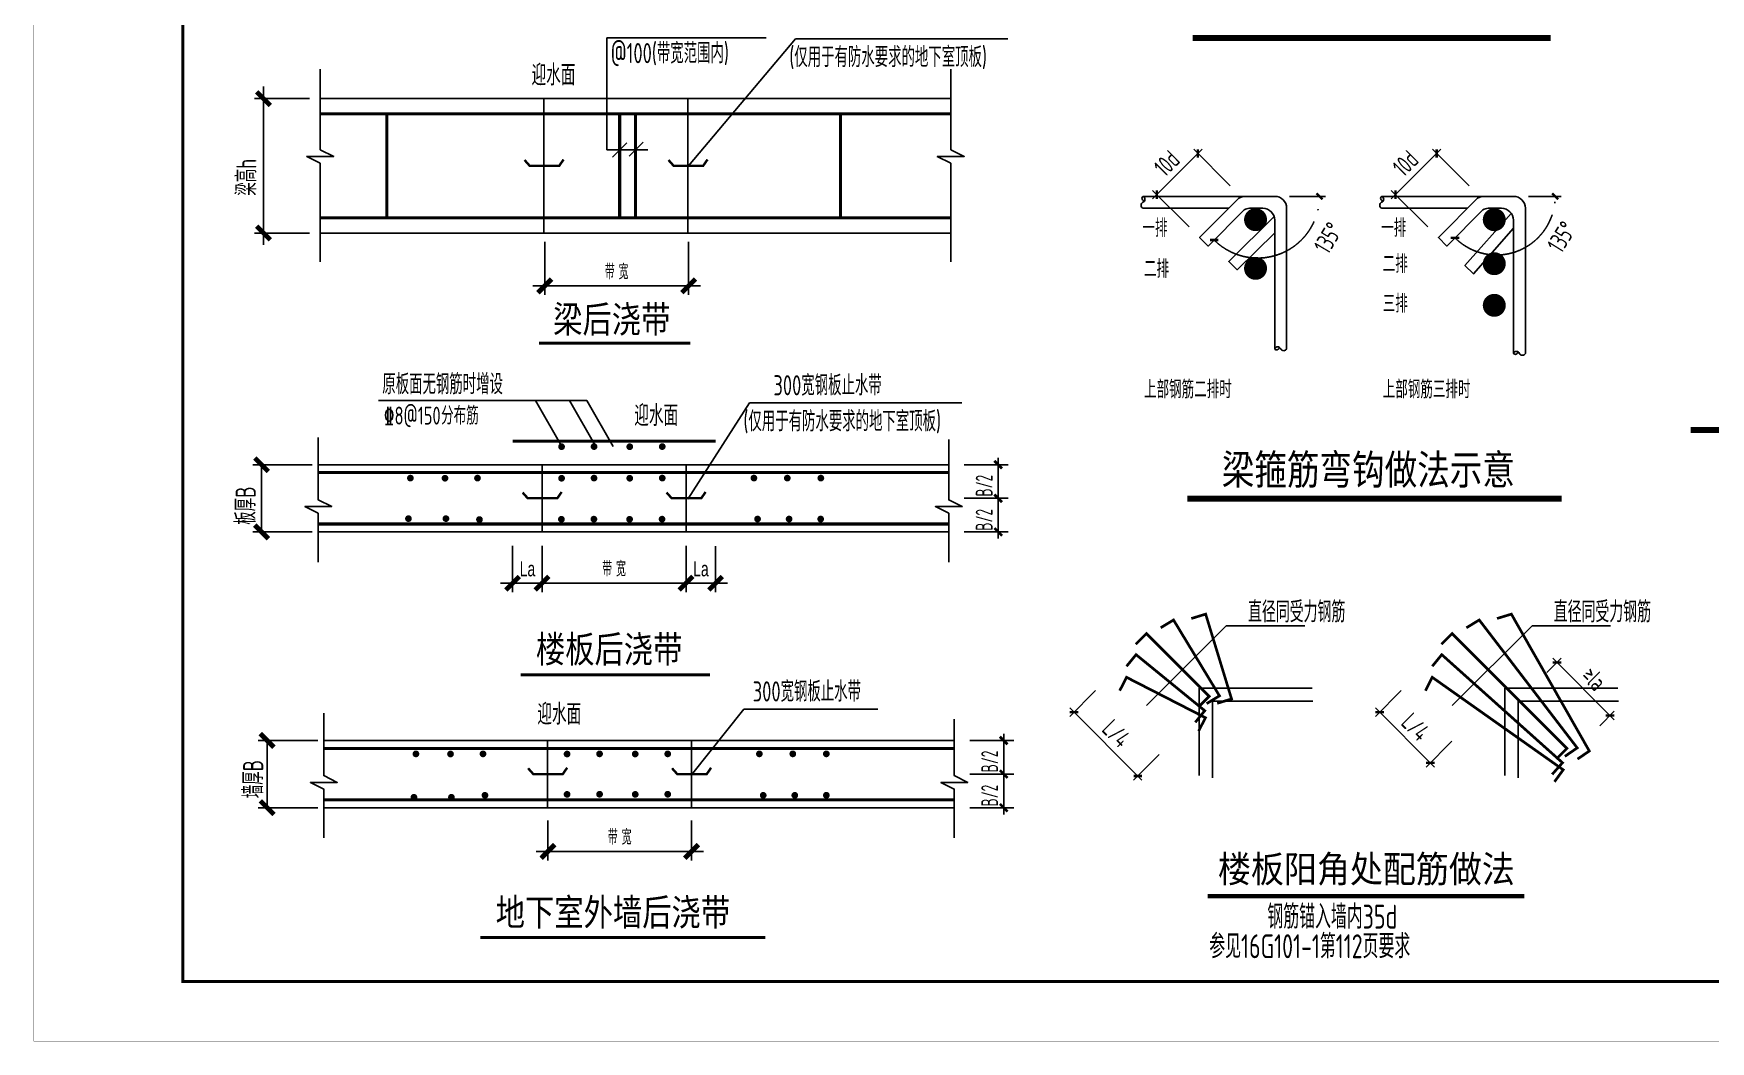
# Model space of a CAD drawing. Extents: x -67167 to 417929, y -86205 to 407116.
# Drawn here: x 333824 to 361908, y 273280 to 290151 of the extents above; entities that cross this region are included whole.
import ezdxf

# ---------------------------------------------------------------- set-up
doc = ezdxf.new("R2010")
doc.units = 0
doc.header["$LTSCALE"] = 1000
for name, pattern in [('CONTINOUS', [0]), ('DASHED', [0.75, 0.5, -0.25]), ('DOTE', [2.42, 2, -0.2, 0.02, -0.2])]:
    doc.linetypes.add(name, pattern=pattern)
doc.layers.get('Defpoints').update_dxf_attribs({"color": 165})
for name, color, linetype in [('AXIS', 3, 'DOTE'), ('COL', 6, 'Continuous'), ('DIM_SYMB', 3, 'Continuous'), ('GJ', 2, 'Continuous'), ('H', 7, 'Continuous'), ('HZ', 2, 'Continuous'), ('REIN', 1, 'Continuous'), ('S-ANNO-DIMS', 3, 'Continuous'), ('s-rein', 1, 'Continuous'), ('SHEET_LINE', 6, 'Continuous'), ('剪力墙', 4, 'Continuous'), ('字', 3, 'Continuous'), ('文字', 7, 'Continuous'), ('梁标注', 211, 'CONTINOUS'), ('线', 7, 'Continuous'), ('钢筋', 1, 'Continuous')]:
    doc.layers.add(name, color=color, linetype=linetype)
doc.styles.add('-黑体', font='simhei.ttf')
doc.styles.add('2', font='STXIHEI.TTF')
doc.styles.add('HT', font='simhei.ttf', dxfattribs={"height": 5})
doc.styles.add('HZ', font='ros.shx', dxfattribs={"width": 0.7, "bigfont": 'jd.shx'})
doc.styles.add('HZJD', font='tssdeng1.shx', dxfattribs={"width": 0.7, "bigfont": 'tssdchn.shx'})
doc.styles.add('TSSD_Dimension', font='Tssdeng.shx', dxfattribs={"width": 0.7, "bigfont": 'hztxt.shx'})
doc.styles.add('X', font='tssdeng.shx', dxfattribs={"width": 0.7, "bigfont": 'tssdchn.shx'})
doc.styles.add('图纸名称', font='tssdeng.shx', dxfattribs={"width": 0.7, "height": 0.5, "bigfont": 'hztxt.shx'})
doc.dimstyles.new('DIM', dxfattribs={"dimscale": 10, "dimtxt": 25, "dimasz": 2, "dimexe": 15, "dimexo": 0, "dimgap": 0, "dimtad": 0, "dimdec": 0, "dimzin": 0, "dimdsep": 46, "dimtxsty": 'HZ', "dimblk1": 'DMTK2', "dimblk2": 'DMTK2', "dimsah": 1, "dimcen": 1, "dimdle": 150, "dimclrd": 256, "dimclre": 256, "dimclrt": 256, "dimadec": 0, "dimazin": 0, "dimtfac": 0.4, "dimtdec": 0, "dimtix": 1, "dimtmove": 2, "dimatfit": 3, "dimldrblk": 'DMTK2', "dimfxl": 15, "dimtvp": 0.8, "dimtolj": 1, "dimtzin": 0, "dimarcsym": 0})
doc.dimstyles.new('dim250', dxfattribs={"dimtxt": 300, "dimasz": 2, "dimexe": 150, "dimexo": 100, "dimgap": 100, "dimtad": 1, "dimdec": 0, "dimzin": 0, "dimdsep": 46, "dimtxsty": 'X', "dimblk1": 'DMTK1', "dimblk2": 'DMTK1', "dimsah": 1, "dimcen": 2.5, "dimclrd": 256, "dimclre": 256, "dimclrt": 256, "dimadec": 0, "dimazin": 0, "dimtfac": 1, "dimtdec": 0, "dimtix": 1, "dimtmove": 2, "dimatfit": 3, "dimldrblk": 'DMTK1', "dimfxl": 1, "dimtolj": 1, "dimtzin": 0, "dimlwd": 25, "dimlwe": 25, "dimarcsym": 0})
doc.dimstyles.new('TSSD_100_100', dxfattribs={"dimtxt": 300, "dimasz": 100, "dimexe": 100, "dimexo": 250, "dimgap": 100, "dimtad": 1, "dimdec": 0, "dimzin": 0, "dimdsep": 46, "dimtxsty": 'TSSD_Dimension', "dimblk": 'ARCHTICK', "dimblk1": 'ARCHTICK', "dimblk2": 'ARCHTICK', "dimcen": 0, "dimdle": 100, "dimclrt": 7, "dimadec": 0, "dimazin": 0, "dimtfac": 1, "dimtdec": 0, "dimtix": 1, "dimtmove": 2, "dimatfit": 3, "dimfxl": 1, "dimtolj": 1, "dimtzin": 0, "dimarcsym": 0})

# ---------------------------------------------------------------- blocks, each defined once
blk = doc.blocks.new('_ArchTick')
at = {"color": 0, "linetype": 'ByBlock', "const_width": 0.4}
blk.add_lwpolyline([(-0.5, -0.5), (0.5, 0.5)], dxfattribs=at)
blk = doc.blocks.new('*D521')
at = {"layer": 'AXIS', "color": 0, "lineweight": -2, "transparency": 16777216}
blk.add_line((358858, 287426), (359406, 287426), dxfattribs=at)
blk.add_arc((358324, 287426), 982, 225, 0, dxfattribs=at)
at = {"layer": 'Defpoints', "color": 0, "transparency": 16777216}
for p in [(356402, 287426), (358608, 287426), (358124, 287226), (357492, 286595), (358324, 286444)]:
    blk.add_point(p, dxfattribs=at)
at = {"layer": 'AXIS', "color": 0, "lineweight": -2, "transparency": 16777216, "xscale": 100, "yscale": 100, "zscale": 100}
for p, rotation in [((359306, 287426), 90.00000067664553), ((357630, 286732), 135.0000006766693)]:
    blk.add_blockref('_ArchTick', p, dxfattribs=dict(at, rotation=rotation))
at = {"layer": 'AXIS', "color": 7, "transparency": 16777216, "insert": (359416, 286746), "char_height": 300, "attachment_point": 5, "rotation": 58.1169, "style": 'TSSD_Dimension'}
blk.add_mtext('\\A1;135°', dxfattribs=at)
blk = doc.blocks.new('*D522')
at = {"layer": 'AXIS', "color": 0, "lineweight": -2, "transparency": 16777216}
blk.add_line((354860, 287426), (355459, 287426), dxfattribs=at)
blk.add_arc((354326, 287426), 1033, 225, 0, dxfattribs=at)
at = {"layer": 'Defpoints', "color": 0, "transparency": 16777216}
for p in [(352404, 287426), (354610, 287426), (354126, 287226), (353495, 286595), (354326, 286393)]:
    blk.add_point(p, dxfattribs=at)
at = {"layer": 'AXIS', "color": 0, "lineweight": -2, "transparency": 16777216, "xscale": 100, "yscale": 100, "zscale": 100}
for p, rotation in [((355359, 287426), 90.00000067664747), ((353595, 286695), 135.0000006766439)]:
    blk.add_blockref('_ArchTick', p, dxfattribs=dict(at, rotation=rotation))
at = {"layer": 'AXIS', "color": 7, "transparency": 16777216, "insert": (355506, 286730), "char_height": 300, "attachment_point": 5, "rotation": 59.4701, "style": 'TSSD_Dimension'}
blk.add_mtext('\\A1;135°', dxfattribs=at)
blk = doc.blocks.new('*D523')
at = {"layer": 'AXIS', "color": 0, "lineweight": -2, "transparency": 16777216}
for p, q in [((352564, 287384), (353395, 288215)), ((353866, 287603), (353254, 288215)), ((353176, 286913), (352564, 287525))]:
    blk.add_line(p, q, dxfattribs=at)
at = {"layer": 'Defpoints', "color": 0, "transparency": 16777216}
for p in [(353324, 288145), (354043, 287426), (353353, 286736)]:
    blk.add_point(p, dxfattribs=at)
at = {"layer": 'AXIS', "color": 0, "lineweight": -2, "transparency": 16777216, "xscale": 100, "yscale": 100, "zscale": 100}
for p, rotation in [((353324, 288145), 45.00000067664747), ((352634, 287455), 225.0000006766475)]:
    blk.add_blockref('_ArchTick', p, dxfattribs=dict(at, rotation=rotation))
at = {"layer": 'AXIS', "color": 7, "transparency": 16777216, "insert": (352803, 287976), "char_height": 300, "attachment_point": 5, "rotation": 45, "style": 'TSSD_Dimension'}
blk.add_mtext('\\A1;10d', dxfattribs=at)
blk = doc.blocks.new('*D524')
at = {"layer": 'AXIS', "color": 0, "lineweight": -2, "transparency": 16777216}
for p, q in [((356561, 287384), (357393, 288215)), ((357864, 287603), (357251, 288215)), ((357174, 286913), (356561, 287525))]:
    blk.add_line(p, q, dxfattribs=at)
at = {"layer": 'Defpoints', "color": 0, "transparency": 16777216}
for p in [(357322, 288145), (358041, 287426), (357351, 286736)]:
    blk.add_point(p, dxfattribs=at)
at = {"layer": 'AXIS', "color": 0, "lineweight": -2, "transparency": 16777216, "xscale": 100, "yscale": 100, "zscale": 100}
for p, rotation in [((357322, 288145), 45.00000067664747), ((356632, 287455), 225.0000006766475)]:
    blk.add_blockref('_ArchTick', p, dxfattribs=dict(at, rotation=rotation))
at = {"layer": 'AXIS', "color": 7, "transparency": 16777216, "insert": (356800, 287976), "char_height": 300, "attachment_point": 5, "rotation": 45, "style": 'TSSD_Dimension'}
blk.add_mtext('\\A1;10d', dxfattribs=at)
blk = doc.blocks.new('*D543')
at = {"layer": 'Defpoints', "color": 0, "transparency": 16777216}
for p in [(351786, 279329), (352854, 278261), (352316, 277724)]:
    blk.add_point(p, dxfattribs=at)
at = {"layer": 'S-ANNO-DIMS', "color": 0, "lineweight": -2, "transparency": 16777216}
for p, q in [((351609, 279152), (351178, 278721)), ((351178, 278862), (352387, 277653)), ((352677, 278084), (352246, 277653))]:
    blk.add_line(p, q, dxfattribs=at)
at = {"layer": 'S-ANNO-DIMS', "color": 0, "lineweight": -2, "transparency": 16777216, "xscale": 100, "yscale": 100, "zscale": 100}
for p, rotation in [((351249, 278792), 135.0000006766818), ((352316, 277724), 315.0000006766818)]:
    blk.add_blockref('_ArchTick', p, dxfattribs=dict(at, rotation=rotation))
at = {"layer": 'S-ANNO-DIMS', "color": 7, "transparency": 16777216, "insert": (351959, 278435), "char_height": 300, "attachment_point": 5, "rotation": 315, "style": 'TSSD_Dimension'}
blk.add_mtext('\\A1;L/4', dxfattribs=at)
blk = doc.blocks.new('*D544')
at = {"layer": 'Defpoints', "color": 0, "transparency": 16777216}
for p in [(356905, 279329), (357753, 278481), (357216, 277944)]:
    blk.add_point(p, dxfattribs=at)
at = {"layer": 'S-ANNO-DIMS', "color": 0, "lineweight": -2, "transparency": 16777216}
for p, q in [((356729, 279152), (356298, 278721)), ((356298, 278862), (357287, 277873)), ((357576, 278304), (357145, 277873))]:
    blk.add_line(p, q, dxfattribs=at)
at = {"layer": 'S-ANNO-DIMS', "color": 0, "lineweight": -2, "transparency": 16777216, "xscale": 100, "yscale": 100, "zscale": 100}
for p, rotation in [((356368, 278792), 135.0000006766836), ((357216, 277944), 315.0000006766836)]:
    blk.add_blockref('_ArchTick', p, dxfattribs=dict(at, rotation=rotation))
at = {"layer": 'S-ANNO-DIMS', "color": 7, "transparency": 16777216, "insert": (356969, 278545), "char_height": 300, "attachment_point": 5, "rotation": 315, "style": 'TSSD_Dimension'}
blk.add_mtext('\\A1;L/4', dxfattribs=at)
blk = doc.blocks.new('*D546')
at = {"layer": 'AXIS', "color": 0, "lineweight": -2, "transparency": 16777216}
for p, q in [((359167, 279455), (359407, 279695)), ((360297, 278664), (359266, 279695)), ((360057, 278565), (360297, 278806))]:
    blk.add_line(p, q, dxfattribs=at)
at = {"layer": 'Defpoints', "color": 0, "transparency": 16777216}
for p in [(359337, 279624), (358990, 279278), (359880, 278389)]:
    blk.add_point(p, dxfattribs=at)
at = {"layer": 'AXIS', "color": 0, "lineweight": -2, "transparency": 16777216, "xscale": 100, "yscale": 100, "zscale": 100}
for p, rotation in [((359337, 279624), 135.0000006779937), ((360226, 278735), 315.0000006779937)]:
    blk.add_blockref('_ArchTick', p, dxfattribs=dict(at, rotation=rotation))
at = {"layer": 'AXIS', "color": 7, "transparency": 16777216, "insert": (359958, 279357), "char_height": 300, "attachment_point": 5, "rotation": 315, "style": 'TSSD_Dimension'}
blk.add_mtext('\\A1;≥la', dxfattribs=at)
blk = doc.blocks.new('DMTK2')
blk.add_line((-10, 0), (10, 0))
at = {"const_width": 4}
blk.add_lwpolyline([(-5.7, -5.7), (5.7, 5.7)], dxfattribs=at)
blk = doc.blocks.new('*D529')
at = {"layer": 'Defpoints', "color": 0, "transparency": 16777216}
for p in [(337676, 289062), (338448, 289062), (338448, 286812)]:
    blk.add_point(p, dxfattribs=at)
at = {"layer": '文字', "lineweight": -2, "transparency": 16777216}
for p, q in [((338448, 289062), (337526, 289062)), ((337676, 286832), (337676, 289042)), ((338448, 286812), (337526, 286812))]:
    blk.add_line(p, q, dxfattribs=at)
at = {"layer": '文字', "lineweight": -2, "transparency": 16777216, "xscale": 20, "yscale": 20, "zscale": 20}
for p, rotation in [((337676, 289062), 90), ((337676, 286812), 270)]:
    blk.add_blockref('DMTK2', p, dxfattribs=dict(at, rotation=rotation))
blk = doc.blocks.new('*D530')
at = {"layer": 'Defpoints', "color": 0, "transparency": 16777216}
for p in [(342385, 286484), (344795, 286549), (344795, 285927)]:
    blk.add_point(p, dxfattribs=at)
at = {"layer": '文字', "lineweight": -2, "transparency": 16777216}
for p, q in [((342385, 286484), (342385, 285777)), ((344795, 286549), (344795, 285777)), ((342405, 285927), (344775, 285927))]:
    blk.add_line(p, q, dxfattribs=at)
at = {"layer": '文字', "lineweight": -2, "transparency": 16777216, "xscale": 20, "yscale": 20, "zscale": 20, "rotation": 180}
blk.add_blockref('DMTK2', (342385, 285927), dxfattribs=at)
at = {"layer": '文字', "lineweight": -2, "transparency": 16777216, "xscale": 20, "yscale": 20, "zscale": 20}
blk.add_blockref('DMTK2', (344795, 285927), dxfattribs=at)
at = {"layer": '文字', "transparency": 16777216, "insert": (343590, 286162), "char_height": 250, "attachment_point": 5, "style": 'HZ'}
blk.add_mtext('\\A1;带 宽', dxfattribs=at)
blk = doc.blocks.new('DMTK1')
at = {"const_width": 40}
blk.add_lwpolyline([(-57, -57), (57, 57)], dxfattribs=at)
blk = doc.blocks.new('*D531')
at = {"layer": 'Defpoints', "color": 0, "transparency": 16777216}
for p in [(337644, 282934), (338593, 282934), (338593, 281809)]:
    blk.add_point(p, dxfattribs=at)
at = {"layer": '文字', "lineweight": 25, "transparency": 16777216}
for p, q in [((338493, 282934), (337494, 282934)), ((337644, 281811), (337644, 282932)), ((338493, 281809), (337494, 281809))]:
    blk.add_line(p, q, dxfattribs=at)
at = {"layer": '文字', "lineweight": 25, "transparency": 16777216, "xscale": 2, "yscale": 2, "zscale": 2}
for p, rotation in [((337644, 282934), 90), ((337644, 281809), 270)]:
    blk.add_blockref('DMTK1', p, dxfattribs=dict(at, rotation=rotation))
blk = doc.blocks.new('*D532')
at = {"layer": 'Defpoints', "color": 0, "transparency": 16777216}
for p in [(337736, 278318), (338686, 278318), (338686, 277193)]:
    blk.add_point(p, dxfattribs=at)
at = {"layer": '文字', "lineweight": 25, "transparency": 16777216}
for p, q in [((338586, 278318), (337586, 278318)), ((337736, 277195), (337736, 278316)), ((338586, 277193), (337586, 277193))]:
    blk.add_line(p, q, dxfattribs=at)
at = {"layer": '文字', "lineweight": 25, "transparency": 16777216, "xscale": 2, "yscale": 2, "zscale": 2}
for p, rotation in [((337736, 278318), 90), ((337736, 277193), 270)]:
    blk.add_blockref('DMTK1', p, dxfattribs=dict(at, rotation=rotation))
blk = doc.blocks.new('*D533')
at = {"layer": 'Defpoints', "color": 0, "transparency": 16777216}
for p in [(342341, 281574), (344751, 281567), (344751, 280951)]:
    blk.add_point(p, dxfattribs=at)
at = {"layer": '文字', "lineweight": -2, "transparency": 16777216}
for p, q in [((342341, 281574), (342341, 280801)), ((344751, 281567), (344751, 280801)), ((342361, 280951), (344731, 280951))]:
    blk.add_line(p, q, dxfattribs=at)
at = {"layer": '文字', "lineweight": -2, "transparency": 16777216, "xscale": 20, "yscale": 20, "zscale": 20, "rotation": 180}
blk.add_blockref('DMTK2', (342341, 280951), dxfattribs=at)
at = {"layer": '文字', "lineweight": -2, "transparency": 16777216, "xscale": 20, "yscale": 20, "zscale": 20}
blk.add_blockref('DMTK2', (344751, 280951), dxfattribs=at)
at = {"layer": '文字', "transparency": 16777216, "insert": (343546, 281189), "char_height": 250, "attachment_point": 5, "style": 'HZ'}
blk.add_mtext('\\A1;带 宽', dxfattribs=at)
blk = doc.blocks.new('*D534')
at = {"layer": 'Defpoints', "color": 0, "transparency": 16777216}
for p in [(342439, 276976), (344844, 276976), (344844, 276461)]:
    blk.add_point(p, dxfattribs=at)
at = {"layer": '文字', "lineweight": -2, "transparency": 16777216}
for p, q in [((342439, 276976), (342439, 276311)), ((344844, 276976), (344844, 276311)), ((342459, 276461), (344824, 276461))]:
    blk.add_line(p, q, dxfattribs=at)
at = {"layer": '文字', "lineweight": -2, "transparency": 16777216, "xscale": 20, "yscale": 20, "zscale": 20, "rotation": 180}
blk.add_blockref('DMTK2', (342439, 276461), dxfattribs=at)
at = {"layer": '文字', "lineweight": -2, "transparency": 16777216, "xscale": 20, "yscale": 20, "zscale": 20}
blk.add_blockref('DMTK2', (344844, 276461), dxfattribs=at)
at = {"layer": '文字', "transparency": 16777216, "insert": (343641, 276699), "char_height": 250, "attachment_point": 5, "style": 'HZ'}
blk.add_mtext('\\A1;带 宽', dxfattribs=at)
blk = doc.blocks.new('*D535')
at = {"layer": 'Defpoints', "color": 0, "transparency": 16777216}
for p in [(341846, 281574), (342341, 281573), (342341, 280951)]:
    blk.add_point(p, dxfattribs=at)
at = {"layer": '文字', "lineweight": -2, "transparency": 16777216}
for p, q in [((341846, 281574), (341846, 280801)), ((342341, 281573), (342341, 280801)), ((341866, 280951), (342321, 280951))]:
    blk.add_line(p, q, dxfattribs=at)
at = {"layer": '文字', "lineweight": -2, "transparency": 16777216, "xscale": 20, "yscale": 20, "zscale": 20, "rotation": 180}
blk.add_blockref('DMTK2', (341846, 280951), dxfattribs=at)
at = {"layer": '文字', "lineweight": -2, "transparency": 16777216, "xscale": 20, "yscale": 20, "zscale": 20}
blk.add_blockref('DMTK2', (342341, 280951), dxfattribs=at)
at = {"layer": '文字', "transparency": 16777216, "insert": (342096, 281189), "char_height": 250, "attachment_point": 5, "style": 'HZ'}
blk.add_mtext('\\A1;La', dxfattribs=at)
blk = doc.blocks.new('*D536')
at = {"layer": 'Defpoints', "color": 0, "transparency": 16777216}
for p in [(344751, 281574), (345246, 281573), (345246, 280951)]:
    blk.add_point(p, dxfattribs=at)
at = {"layer": '文字', "lineweight": -2, "transparency": 16777216}
for p, q in [((344751, 281574), (344751, 280801)), ((345246, 281573), (345246, 280801)), ((344771, 280951), (345226, 280951))]:
    blk.add_line(p, q, dxfattribs=at)
at = {"layer": '文字', "lineweight": -2, "transparency": 16777216, "xscale": 20, "yscale": 20, "zscale": 20, "rotation": 180}
blk.add_blockref('DMTK2', (344751, 280951), dxfattribs=at)
at = {"layer": '文字', "lineweight": -2, "transparency": 16777216, "xscale": 20, "yscale": 20, "zscale": 20}
blk.add_blockref('DMTK2', (345246, 280951), dxfattribs=at)
at = {"layer": '文字', "transparency": 16777216, "insert": (345001, 281189), "char_height": 250, "attachment_point": 5, "style": 'HZ'}
blk.add_mtext('\\A1;La', dxfattribs=at)

msp = doc.modelspace()

# ---------------------------------------------------------------- linework, layer by layer
for p, q in [((343423.622, 290080.569), (343423.622, 288202.581)), ((346091.188, 290080.569), (343423.622, 290080.569)), ((344791.298, 287937.009), (346585.846, 290064.591)), ((346585.846, 290064.591), (350141.206, 290064.591)), ((342372.727, 289062.008), (342372.727, 286812.008)), ((344783.507, 289062.009), (344783.507, 286812.009)), ((343423.622, 288202.581), (344111.137, 288202.581)), ((343758.766, 288321.541), (343520.685, 288083.62)), ((344034.994, 288334.759), (343796.913, 288096.838)), ((344779.578, 282358.689), (345817.125, 283968.126)), ((345817.125, 283968.126), (349372.485, 283968.126)), ((342340.552, 282934.246), (342340.553, 281809.246)), ((344751.332, 282934.246), (344751.332, 281809.246)), ((344843.509, 277742.791), (345717.617, 278843.395)), ((345717.617, 278843.395), (347966.258, 278843.395)), ((342432.729, 278318.349), (342432.729, 277193.349)), ((344843.509, 278318.349), (344843.509, 277193.349))]:
    msp.add_line(p, q)
at = {"color": 0, "linetype": 'ByBlock'}
for p, q in [((342384.634, 286663.208), (342384.634, 285804.864)), ((344795.414, 286661.941), (344795.414, 285804.864))]:
    msp.add_line(p, q, dxfattribs=at)
at = {"const_width": 56.25}
for points in [[(342638.953, 283235.17, 1), (342695.203, 283235.17, 1)], [(343183.055, 283237.471, 1), (343239.305, 283237.471, 1)], [(343780.683, 283235.17, 1), (343836.933, 283235.17, 1)], [(344324.785, 283237.471, 1), (344381.035, 283237.471, 1)], [(340107.515, 282709.789, 1), (340163.765, 282709.789, 1)], [(340686.965, 282707.488, 1), (340743.215, 282707.488, 1)], [(341231.067, 282709.789, 1), (341287.317, 282709.789, 1)], [(342638.953, 282707.488, 1), (342695.203, 282707.488, 1)], [(343183.055, 282709.789, 1), (343239.305, 282709.789, 1)], [(343780.683, 282707.488, 1), (343836.933, 282707.488, 1)], [(344324.785, 282709.789, 1), (344381.035, 282709.789, 1)], [(345859.762, 282709.789, 1), (345916.012, 282709.789, 1)], [(346419.235, 282709.789, 1), (346475.485, 282709.789, 1)], [(346981.011, 282709.789, 1), (347037.261, 282709.789, 1)], [(340074.469, 282031.505, 1), (340130.719, 282031.505, 1)], [(340702.337, 282031.505, 1), (340758.587, 282031.505, 1)], [(341264.113, 282016.299, 1), (341320.363, 282016.299, 1)], [(342636.144, 282020.615, 1), (342692.394, 282020.615, 1)], [(343180.246, 282022.916, 1), (343236.496, 282022.916, 1)], [(343777.874, 282020.615, 1), (343834.124, 282020.615, 1)], [(344321.976, 282022.916, 1), (344378.226, 282022.916, 1)], [(345920.761, 282024.661, 1), (345977.011, 282024.661, 1)], [(346449.491, 282024.661, 1), (346505.741, 282024.661, 1)], [(346978.222, 282024.661, 1), (347034.472, 282024.661, 1)], [(340199.692, 278093.892, 1), (340255.942, 278093.892, 1)], [(340779.142, 278091.591, 1), (340835.392, 278091.591, 1)], [(341323.244, 278093.892, 1), (341379.494, 278093.892, 1)], [(342731.13, 278091.591, 1), (342787.38, 278091.591, 1)], [(343275.232, 278093.892, 1), (343331.482, 278093.892, 1)], [(343872.86, 278091.591, 1), (343929.11, 278091.591, 1)], [(344416.962, 278093.892, 1), (344473.212, 278093.892, 1)], [(345951.938, 278093.892, 1), (346008.188, 278093.892, 1)], [(346511.412, 278093.892, 1), (346567.662, 278093.892, 1)], [(347073.188, 278093.892, 1), (347129.438, 278093.892, 1)], [(342731.13, 277415.949, 1), (342787.38, 277415.949, 1)], [(343275.232, 277418.25, 1), (343331.482, 277418.25, 1)], [(343872.86, 277415.949, 1), (343929.11, 277415.949, 1)], [(344416.962, 277418.25, 1), (344473.212, 277418.25, 1)], [(340166.646, 277367.378, 1), (340222.896, 277367.378, 1)], [(340794.513, 277367.378, 1), (340850.763, 277367.378, 1)], [(341356.29, 277400.401, 1), (341412.54, 277400.401, 1)], [(346015.727, 277400.401, 1), (346071.977, 277400.401, 1)], [(346544.458, 277400.401, 1), (346600.708, 277400.401, 1)], [(347073.188, 277400.401, 1), (347129.438, 277400.401, 1)]]:
    msp.add_lwpolyline(points, format="xyb", close=True, dxfattribs=at)
at = {"layer": 'COL'}
for p, q in [((338593.361, 282934.246), (349152.407, 282934.246)), ((338593.361, 281809.246), (349152.407, 281809.246))]:
    msp.add_line(p, q, dxfattribs=at)
at = {"layer": 'DIM_SYMB', "const_width": 70}
msp.add_lwpolyline([(353489.805, 275712.543), (358788.155, 275712.543)], dxfattribs=at)
at = {"layer": 'GJ', "const_width": 50.625}
for points in [[(338625.536, 288807.398), (349184.582, 288807.398)], [(339743.05, 288807.398), (339743.05, 287066.19)], [(343640.001, 288807.398), (343640.001, 287066.19)], [(343903.002, 288807.398), (343903.002, 287066.19)], [(347336.876, 288807.398), (347336.876, 287066.19)], [(338625.536, 287066.19), (349184.582, 287066.19)], [(341846.227, 283329.064), (345245.657, 283329.064)], [(338593.361, 282801.382), (349152.407, 282801.382)], [(338593.361, 281941.681), (349152.407, 281941.681)], [(338685.538, 278185.485), (349244.583, 278185.485)], [(338685.538, 277325.783), (349244.583, 277325.783)]]:
    msp.add_lwpolyline(points, dxfattribs=at)
at = {"layer": 'H', "color": 3}
for p, q in [((352462.582, 278903.874), (353799.368, 280239.361)), ((353799.368, 280239.361), (355115.589, 280239.361)), ((357582.223, 278903.874), (358919.009, 280239.361)), ((358919.009, 280239.361), (360235.23, 280239.361))]:
    msp.add_line(p, q, dxfattribs=at)
at = {"layer": 'HZ', "color": 3}
for p, q in [((353346.753, 277729.816), (353346.753, 279194.185)), ((353346.753, 279194.185), (355237.322, 279194.185)), ((358466.395, 277729.816), (358466.395, 279194.185)), ((358466.395, 279194.185), (360356.963, 279194.185)), ((353566.753, 278974.185), (353566.753, 277690.556)), ((355250.298, 278974.185), (353566.753, 278974.185)), ((358686.395, 278974.185), (358686.395, 277690.556)), ((360369.939, 278974.185), (358686.395, 278974.185))]:
    msp.add_line(p, q, dxfattribs=at)
at = {"layer": 'REIN', "const_width": 45}
for points in [[(352700.375, 280204.635), (352915.597, 280335.055), (353684.998, 279065.381), (353469.776, 278934.961)], [(353213.106, 280359.561), (353453.769, 280433.123), (353887.741, 279013.363), (353647.078, 278939.801)], [(357820.017, 280204.635), (358035.238, 280335.055), (359676.129, 278193.891), (359468.902, 278051.81)], [(358332.748, 280359.561), (358573.41, 280433.123), (359878.873, 278141.873), (359680.857, 278006.109)], [(352283.851, 279928.85), (352461.797, 280106.797), (353511.571, 279057.023), (353333.624, 278879.076)], [(357403.492, 279928.85), (357581.439, 280106.797), (359502.703, 278185.533), (359324.756, 278007.586)], [(352129.015, 279559.798), (352288.051, 279754.83), (353438.62, 278816.618), (353279.584, 278621.586)], [(357248.657, 279559.798), (357407.693, 279754.831), (359429.751, 277945.128), (359255.928, 277750.096)], [(352014.253, 279151.571), (352128.969, 279375.559), (353450.354, 278698.807), (353335.638, 278474.819)], [(357133.895, 279151.571), (357248.611, 279375.559), (359441.485, 277827.317), (359295.154, 277626.35)]]:
    msp.add_lwpolyline(points, dxfattribs=at)
at = {"layer": 's-rein', "const_width": 40}
for points in [[(342046.468, 288034.19), (342133.541, 287937.008), (342627.497, 287937.008), (342701.067, 288043.252)], [(344457.248, 288034.19), (344544.32, 287937.009), (345038.276, 287937.009), (345111.847, 288043.252)], [(342014.293, 282468.928), (342101.366, 282371.746), (342595.322, 282371.746), (342668.892, 282477.99)], [(344425.073, 282468.928), (344512.145, 282371.746), (345006.101, 282371.746), (345079.672, 282477.99)], [(342106.47, 277853.03), (342193.542, 277755.849), (342687.498, 277755.849), (342761.069, 277862.093)], [(344517.25, 277853.03), (344604.322, 277755.849), (345098.278, 277755.849), (345171.849, 277862.093)]]:
    msp.add_lwpolyline(points, dxfattribs=at)
at = {"layer": 'SHEET_LINE'}
for points, const_width in [([(333826.681, 273282.934), (333826.681, 332682.934), (417926.681, 332682.935), (417926.681, 273282.935)], 5), ([(336326.681, 274282.934), (336326.681, 331682.934), (416926.681, 331682.935), (416926.681, 274282.935)], 50)]:
    msp.add_lwpolyline(points, close=True, dxfattribs=dict(at, const_width=const_width))
at = {"layer": '剪力墙', "color": 6, "linetype": 'DASHED'}
for p, q in [((353346.753, 278974.185), (353346.753, 278711.426)), ((358466.395, 278974.185), (358466.395, 278711.426))]:
    msp.add_line(p, q, dxfattribs=at)
at = {"layer": '文字', "color": 0}
for p, q in [((338625.536, 289062.008), (349184.582, 289062.009)), ((338625.536, 286812.008), (349184.582, 286812.009)), ((343089.31, 284009.395), (339599.287, 284009.395)), ((342669.823, 283237.471), (342229.914, 284009.395)), ((343239.305, 283237.471), (342799.397, 284009.395)), ((343529.218, 283237.471), (343089.31, 284009.395)), ((349410.492, 282934.246), (350147.545, 282934.246)), ((349978.795, 282382.996), (349978.795, 282922.996)), ((349410.492, 282371.746), (350147.545, 282371.746)), ((349978.795, 281820.496), (349978.795, 282360.496)), ((349410.492, 281809.246), (350147.545, 281809.246)), ((338685.538, 278318.349), (349244.583, 278318.349)), ((349502.669, 278318.349), (350239.722, 278318.349)), ((350070.972, 277767.099), (350070.972, 278307.099)), ((349502.669, 277755.849), (350239.722, 277755.849)), ((350070.972, 277204.599), (350070.972, 277744.599)), ((338685.538, 277193.349), (349244.583, 277193.349)), ((349502.669, 277193.349), (350239.722, 277193.349))]:
    msp.add_line(p, q, dxfattribs=at)
for points in [[(338625.536, 286331.673), (338625.536, 287980.908), (338400.536, 288093.408), (338850.536, 288093.408), (338625.536, 288205.908), (338625.536, 289552.244)], [(349184.582, 286331.673), (349184.582, 287980.908), (348959.582, 288093.408), (349409.582, 288093.408), (349184.582, 288205.908), (349184.582, 289552.244)], [(338593.361, 281304.192), (338593.361, 282120.694), (338368.361, 282233.194), (338818.361, 282233.194), (338593.361, 282345.694), (338593.361, 283392.24)], [(349152.407, 281304.192), (349152.407, 282120.695), (348927.407, 282233.195), (349377.407, 282233.195), (349152.407, 282345.695), (349152.407, 283356.311)], [(338685.538, 276688.294), (338685.538, 277504.797), (338460.538, 277617.297), (338910.538, 277617.297), (338685.538, 277729.797), (338685.538, 278776.342)], [(349244.583, 276688.295), (349244.583, 277504.797), (349019.583, 277617.297), (349469.583, 277617.297), (349244.583, 277729.797), (349244.583, 278675.833)]]:
    msp.add_lwpolyline(points, dxfattribs=at)
at = {"layer": '文字', "color": 0, "const_width": 50.625}
for points in [[(342291.942, 284966.986), (344825.301, 284966.986)], [(341983.506, 279417.507), (345150.224, 279417.508)], [(341305.51, 275021.15), (346077.476, 275021.15)]]:
    msp.add_lwpolyline(points, dxfattribs=at)
at = {"layer": '线'}
for p, q in [((352404.395, 287425.921), (354119.663, 287425.921)), ((352404.395, 287225.921), (353843.072, 287225.921)), ((356402.237, 287225.921), (357840.915, 287225.921))]:
    msp.add_line(p, q, dxfattribs=at)
at = {"layer": '线', "color": 2, "linetype": 'Continuous', "const_width": 100}
msp.add_lwpolyline([(353233.359, 290078.978), (359233.591, 290078.978)], dxfattribs=at)
at = {"layer": '线'}
for points in [[(354097.625, 287197.632), (353494.552, 286594.558), (353353.13, 286735.979), (354010.941, 287393.789, -0.144681052), (354119.663, 287425.921), (354609.949, 287425.921, -0.414213562), (354809.949, 287225.921), (354809.949, 284874.26)], [(358807.792, 284798.2), (358807.792, 287225.921, 0.414213562), (358607.792, 287425.921), (358117.506, 287425.921, 0.144686721), (358008.779, 287393.786)], [(354187.412, 287225.921), (354409.949, 287225.921, -0.414213562), (354609.949, 287025.921), (354609.949, 284874.26)], [(358185.254, 287225.921), (358407.792, 287225.921, -0.414213562), (358607.792, 287025.921), (358607.792, 284798.2)], [(354609.949, 284874.26, -0.673605022), (354709.959, 284873.236, 0.653149607), (354809.949, 284874.26)], [(358607.792, 284798.2, -0.673605022), (358707.802, 284797.176, 0.653149607), (358807.792, 284798.2)]]:
    msp.add_lwpolyline(points, format="xyb", dxfattribs=at)
for points in [[(358117.506, 287425.921), (356402.237, 287425.921)], [(358008.779, 287393.786), (357350.973, 286735.98), (357492.394, 286594.558), (358095.468, 287197.632)], [(354600.019, 287088.157), (353840.595, 286338.038), (353982.016, 286196.616), (354609.949, 286814.532)], [(358572.234, 287139.758), (357796.381, 286269.115), (357937.802, 286127.693), (358607.792, 286895.593)]]:
    msp.add_lwpolyline(points, dxfattribs=at)
at = {"layer": '线', "color": 2, "const_width": 100}
for points in [[(361575.909, 283515.175), (368771.826, 283515.175)], [(353145.591, 282364.738), (359415.411, 282364.738)]]:
    msp.add_lwpolyline(points, dxfattribs=at)
at = {"layer": '线'}
for centre, radius, start, end in [((352425.828, 287276.141), 54.602, 114.285753, 246.8879355), ((352428.498, 287391.707), 41.852, 125.1635088, 273.1232584), ((352383.607, 287376.124), 53.962, 291.484463, 67.3420863), ((356423.67, 287276.141), 54.602, 114.285753, 246.8879355), ((356426.34, 287391.707), 41.852, 125.1635088, 273.1232584), ((356381.449, 287376.124), 53.962, 291.484463, 67.3420863), ((354200.933, 287026.379), 200, 93.8764902, 121.1001999), ((358198.775, 287026.379), 200, 93.8764902, 121.1001999), ((354644.164, 284898.363), 41.852, 215.1635088, 3.1232584), ((358642.006, 284822.303), 41.852, 215.1635088, 3.1232584)]:
    msp.add_arc(centre, radius, start, end, dxfattribs=at)
at = {"layer": '钢筋', "const_width": 192}
for points in [[(354193.198, 287035.218, 1), (354385.198, 287035.218, 1)], [(358191.041, 287034.736, 1), (358383.041, 287034.736, 1)], [(358191.041, 286298.709, 1), (358383.041, 286298.709, 1)], [(354193.198, 286220.662, 1), (354385.198, 286220.662, 1)], [(358191.041, 285601.817, 1), (358383.041, 285601.817, 1)]]:
    msp.add_lwpolyline(points, format="xyb", close=True, dxfattribs=at)

# ---------------------------------------------------------------- block references
at = {"layer": '文字', "color": 0, "xscale": 11.25, "yscale": 11.25, "zscale": 11.25}
for p, rotation in [((349978.795, 282934.246), 90.00000067664526), ((349978.795, 282371.746), 90.00000067664526), ((349978.795, 282371.746), 270.0000006766452), ((349978.795, 281809.246), 270.0000006766452), ((350070.972, 278318.349), 90.00000067664526), ((350070.972, 277755.849), 90.00000067664526), ((350070.972, 277755.849), 270.0000006766452), ((350070.972, 277193.349), 270.0000006766452)]:
    msp.add_blockref('DMTK2', p, dxfattribs=dict(at, rotation=rotation))

# ---------------------------------------------------------------- texts
at = {"style": 'TSSD_Dimension', "width": 0.7}
for p in [(342164.159, 289281.429), (343885.084, 283581.919), (342261.64, 278583.682)]:
    msp.add_text('迎水面', height=350, rotation=0.0000007, dxfattribs=at).set_placement(p)
at = {"color": 4, "style": '2', "width": 0.9}
msp.add_text('楼板阳角处配筋做法', height=450, rotation=0.0000007, dxfattribs=at).set_placement((353659.551, 275941.335))
at = {"layer": 'H', "color": 3, "style": 'HZJD', "width": 0.7}
for s, height, p in [('直径同受力钢筋', 350, (354163.442, 280295.518)), ('直径同受力钢筋', 350, (359283.083, 280295.518)), ('钢筋锚入墙内35d', 400, (354487.324, 275168.575))]:
    msp.add_text(s, height=height, rotation=0.0000007, dxfattribs=at).set_placement(p)
at = {"layer": 'H', "color": 3, "insert": (353514.543, 275073.76), "char_height": 400, "width": 7168, "attachment_point": 1, "rotation": 0.0000007, "style": 'HZJD'}
msp.add_mtext('参见16G101-1第112页要求', dxfattribs=at)
at = {"layer": '字', "style": 'TSSD_Dimension', "width": 0.7}
for s, p in [('一排', (352394.584, 286746.106)), ('一排', (356392.426, 286746.106)), ('二排', (356418.767, 286145.189)), ('二排', (352420.925, 286062.049)), ('三排', (356418.767, 285480.564)), ('上部钢筋二排时', (352420.925, 284044.487)), ('上部钢筋三排时', (356418.767, 284044.487))]:
    msp.add_text(s, height=300, rotation=0.0000007, dxfattribs=at).set_placement(p)
at = {"layer": '字', "color": 4, "style": '-黑体', "width": 0.8}
msp.add_text('梁箍筋弯钩做法示意', height=500, rotation=0.0000007, dxfattribs=at).set_placement((353723.834, 282602.336))
at = {"layer": '文字', "color": 0}
for s, height, rotation, style, width, p in [('@100(带宽范围内)', 337.5, 0.0000007, 'X', 0.7, (343490.04, 289653.934)), ('(仅用于有防水要求的地下室顶板)', 337.5, 0.0000007, 'X', 0.7, (346480.647, 289589.068)), ('梁高h', 337.5, 90.0000014, 'X', 0.7, (337557.455, 287437.733)), ('梁后浇带', 450, 0.0000007, 'HT', 0.8, (342526.171, 285143.423)), ('原板面无钢筋时增设', 337.5, 0.0000007, 'X', 0.7, (339665.457, 284113.115)), ('300宽钢板止水带', 337.5, 0.0000007, 'X', 0.7, (346214.655, 284094.596)), ('(仅用于有防水要求的地下室顶板)', 337.5, 0.0000007, 'X', 0.7, (345711.926, 283492.603)), ('板厚B', 337.5, 90.0000014, 'X', 0.7, (337544.808, 281930.157)), ('B/2', 281.25, 90.0000007, 'X', 0.6, (349884.348, 282400.976)), ('B/2', 281.25, 90.0000007, 'X', 0.6, (349884.348, 281829.917)), ('楼板后浇带', 450, 0.0000007, 'HT', 0.8, (342236.555, 279621.543)), ('300宽钢板止水带', 337.5, 0.0000007, 'X', 0.7, (345867.997, 278969.866)), ('B/2', 281.25, 90.0000007, 'X', 0.6, (349976.525, 277785.078)), ('墙厚B', 337.5, 90.0000014, 'X', 0.7, (337670.848, 277352.204)), ('B/2', 281.25, 90.0000007, 'X', 0.6, (349976.525, 277214.02)), ('地下室外墙后浇带', 450, 0.0000007, 'HT', 0.8, (341563.082, 275219.292))]:
    msp.add_text(s, height=height, rotation=rotation, dxfattribs=dict(at, style=style, width=width)).set_placement(p)
at = {"layer": '梁标注', "style": '图纸名称', "width": 0.7}
for s, p in [('\x848@150', (339689.5, 283605.502)), ('分布筋 ', (340650.161, 283605.502))]:
    msp.add_text(s, height=300, rotation=0.0000007, dxfattribs=at).set_placement(p)

# ---------------------------------------------------------------- dimensions: what is measured, and where the dimension line sits
at = {"layer": 'AXIS'}
for p1, p2, picture, middle in [((353353.13, 286735.979), (354043.072, 287425.921), '*D523', (352802.553, 287976.498)), ((357350.973, 286735.98), (358040.915, 287425.921), '*D524', (356800.396, 287976.498))]:
    dim = msp.add_aligned_dim(p1=p1, p2=p2, distance=1016.496, text='10d', dimstyle='TSSD_100_100', override={"dimtxt": 300, "dimtxsty": 'TSSD_Dimension'}, dxfattribs=at)
    dim.commit()
    dim.dimension.update_dxf_attribs({"geometry": picture, "text_midpoint": middle})
for base, line1, line2, picture, middle in [((354325.915, 286392.548), ((352404.395, 287425.921), (354609.949, 287425.921)), ((354125.915, 287225.921), (353494.552, 286594.558)), '*D522', (355506.124, 286729.895)), ((358323.757, 286444.165), ((356402.237, 287425.921), (358607.792, 287425.921)), ((358123.757, 287225.921), (357492.394, 286594.558)), '*D521', (359416.314, 286746.313))]:
    dim = msp.add_angular_dim_2l(base=base, line1=line1, line2=line2, dimstyle='TSSD_100_100', override={"dimtxt": 300, "dimtxsty": 'TSSD_Dimension'}, dxfattribs=at)
    dim.commit()
    dim.dimension.update_dxf_attribs({"geometry": picture, "text_midpoint": middle, "dimtype": 162})
dim = msp.add_linear_dim(base=(359336.707, 279624.497), p1=(359879.735, 278388.63), p2=(358990.288, 279278.078), angle=135.0000007, text='≥la', dimstyle='TSSD_100_100', override={"dimtxt": 300, "dimtxsty": 'TSSD_Dimension'}, dxfattribs=at)
dim.commit()
dim.dimension.update_dxf_attribs({"geometry": '*D546', "text_midpoint": (359958.208, 279356.55)})
at = {"layer": 'S-ANNO-DIMS'}
for p1, p2, picture, middle in [((351785.809, 279328.703), (352853.54, 278260.972), '*D543', (351959.377, 278434.539)), ((356905.45, 279328.703), (357753.182, 278480.972), '*D544', (356969.018, 278544.539))]:
    dim = msp.add_aligned_dim(p1=p1, p2=p2, distance=-759.538, text='L/4', dimstyle='TSSD_100_100', dxfattribs=at)
    dim.commit()
    dim.dimension.update_dxf_attribs({"geometry": picture, "text_midpoint": middle})
at = {"layer": '文字', "color": 0}
for base, p1, p2, dimstyle, picture, middle in [((337676.216, 289062.008), (338448.361, 286812.008), (338448.361, 289062.008), 'DIM', '*D529', (337676.216, 287937.008)), ((337644.041, 282934.246), (338593.361, 281809.246), (338593.361, 282934.246), 'dim250', '*D531', (337644.041, 282371.746)), ((337736.218, 278318.349), (338685.538, 277193.349), (338685.538, 278318.349), 'dim250', '*D532', (337736.218, 277755.849))]:
    dim = msp.add_linear_dim(base=base, p1=p1, p2=p2, angle=90.0000007, text=' ', dimstyle=dimstyle, dxfattribs=at)
    dim.commit()
    dim.dimension.update_dxf_attribs({"geometry": picture, "text_midpoint": middle})
for base, p1, p2, text, picture, middle in [((344795.414, 285926.526), (342384.634, 286484.333), (344795.414, 286549.441), '带 宽', '*D530', (343590.024, 286162.287)), ((342340.553, 280950.544), (341846.227, 281574.403), (342340.553, 281572.793), 'La', '*D535', (342095.511, 281188.589)), ((344751.332, 280950.544), (342340.553, 281574.403), (344751.332, 281566.551), '带 宽', '*D533', (343545.942, 281188.589)), ((345245.659, 280950.544), (344751.332, 281574.403), (345245.659, 281572.793), 'La', '*D536', (345000.616, 281188.589)), ((344843.509, 276461.231), (342439.344, 276975.958), (344843.509, 276975.958), '带 宽', '*D534', (343641.427, 276699.007))]:
    dim = msp.add_linear_dim(base=base, p1=p1, p2=p2, angle=0.0000007, text=text, dimstyle='DIM', dxfattribs=at)
    dim.commit()
    dim.dimension.update_dxf_attribs({"geometry": picture, "text_midpoint": middle, "dimtype": 160})

doc.saveas('drawing.dxf')
